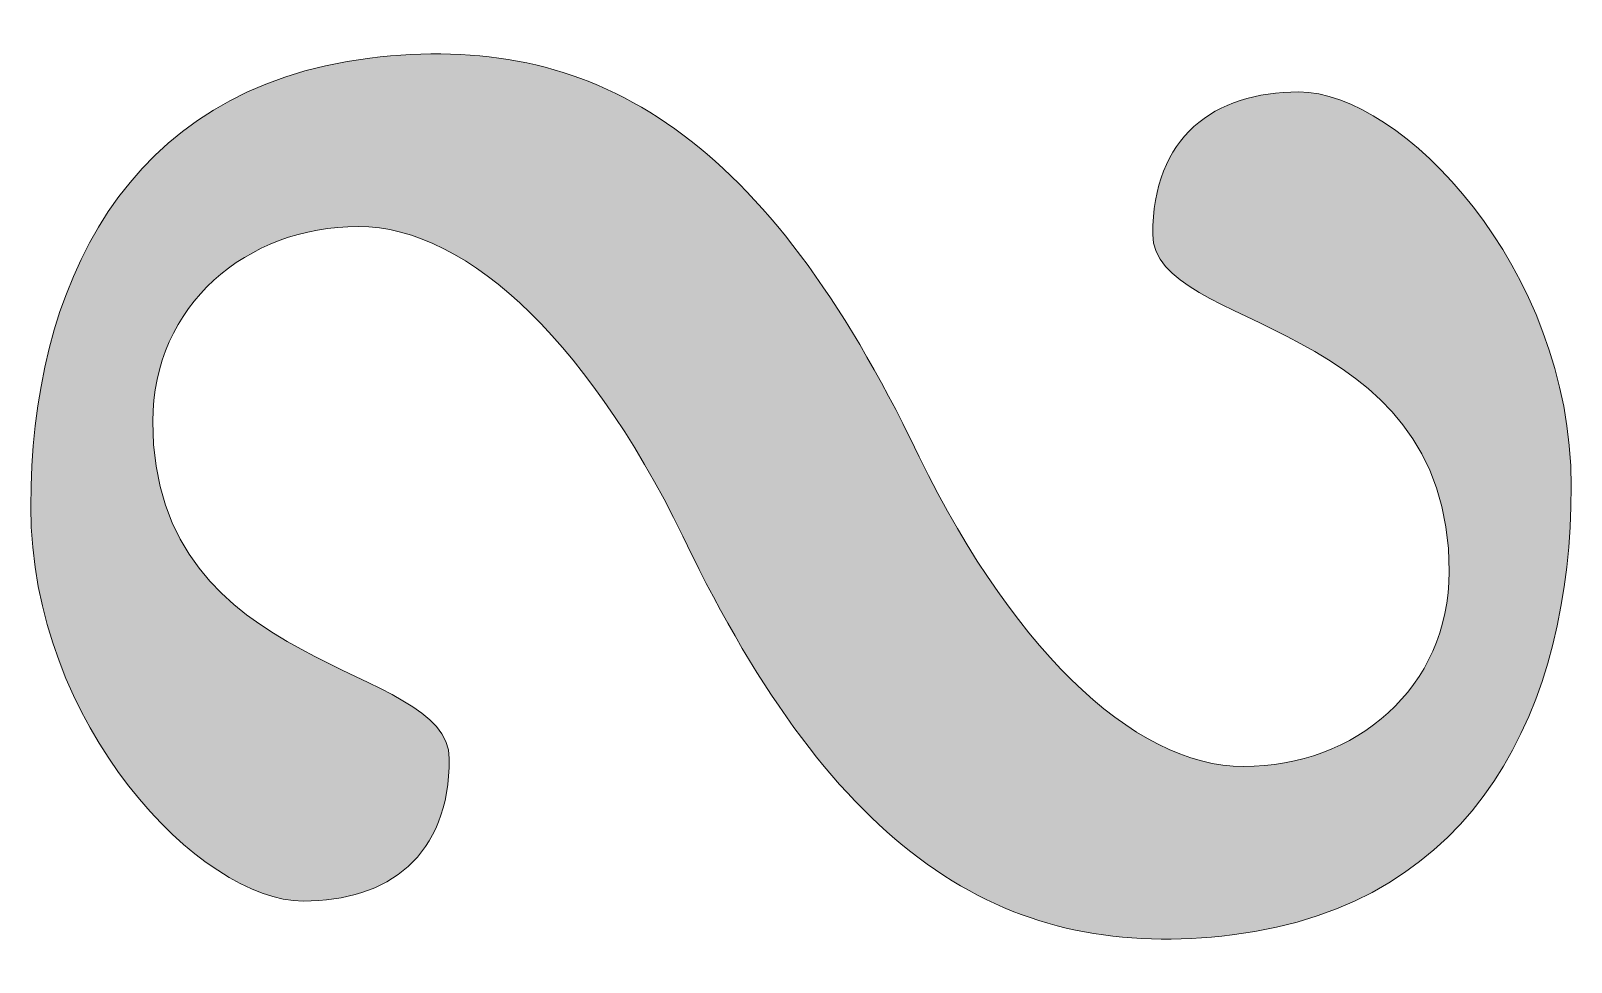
# Model space of a CAD drawing. Header units: inches. Extents: x 41.5 to 58.7, y -55.2 to -44.8.
import ezdxf

# ---------------------------------------------------------------- set-up
doc = ezdxf.new("R2010")
doc.units = ezdxf.units.IN
doc.header["$MEASUREMENT"] = 0
doc.layers.add('Layer 1', color=7, linetype='Continuous')

msp = doc.modelspace()

# ---------------------------------------------------------------- hatches: boundary and pattern name
at = {"layer": 'Layer 1', "true_color": 0x231f20}
h = msp.add_hatch(color=250, dxfattribs=at)
h.dxf.hatch_style = 2
edge = h.paths.add_edge_path()
edge.add_spline(control_points=[(48.892, -50.659), (50.578, -54.065), (52.432, -55.191), (54.907, -54.887), (57.639, -54.55), (58.681, -52.333), (58.681, -49.889), (58.681, -47.447), (56.781, -45.497), (55.649, -45.497), (54.7, -45.497), (54.021, -46), (54.021, -47.085), (54.021, -48.171), (57.323, -47.994), (57.323, -50.84), (57.323, -52.138), (56.275, -53.012), (55.035, -53.012), (53.794, -53.012), (52.403, -51.659), (51.317, -49.347), (51.317, -49.347), (51.319, -49.349), (51.319, -49.349), (49.634, -45.943), (47.779, -44.816), (45.305, -45.121), (42.573, -45.458), (41.53, -47.675), (41.53, -50.118), (41.53, -52.56), (43.431, -54.511), (44.562, -54.511), (45.512, -54.511), (46.19, -54.009), (46.19, -52.923), (46.19, -51.837), (42.888, -52.014), (42.888, -49.168), (42.888, -47.871), (43.937, -46.996), (45.177, -46.996), (46.417, -46.996), (47.808, -48.348), (48.894, -50.66), (48.894, -50.66), (48.892, -50.659), (48.892, -50.659)], knot_values=[0, 0, 0, 0, 1, 1, 1, 2, 2, 2, 3, 3, 3, 4, 4, 4, 5, 5, 5, 6, 6, 6, 7, 7, 7, 8, 8, 8, 9, 9, 9, 10, 10, 10, 11, 11, 11, 12, 12, 12, 13, 13, 13, 14, 14, 14, 15, 15, 15, 16, 16, 16, 16], degree=3, periodic=1)

# ---------------------------------------------------------------- linework, layer by layer
at = {"layer": 'Layer 1', "lineweight": 0}
msp.add_open_spline([(48.892, -50.659), (50.578, -54.065), (52.432, -55.191), (54.907, -54.887), (57.639, -54.55), (58.681, -52.333), (58.681, -49.889), (58.681, -47.447), (56.781, -45.497), (55.649, -45.497), (54.7, -45.497), (54.021, -46), (54.021, -47.085), (54.021, -48.171), (57.323, -47.994), (57.323, -50.84), (57.323, -52.138), (56.275, -53.012), (55.035, -53.012), (53.794, -53.012), (52.403, -51.659), (51.317, -49.347), (51.317, -49.347), (51.319, -49.349), (51.319, -49.349), (49.634, -45.943), (47.779, -44.816), (45.305, -45.121), (42.573, -45.458), (41.53, -47.675), (41.53, -50.118), (41.53, -52.56), (43.431, -54.511), (44.562, -54.511), (45.512, -54.511), (46.19, -54.009), (46.19, -52.923), (46.19, -51.837), (42.888, -52.014), (42.888, -49.168), (42.888, -47.871), (43.937, -46.996), (45.177, -46.996), (46.417, -46.996), (47.808, -48.348), (48.894, -50.66), (48.894, -50.66), (48.892, -50.659), (48.892, -50.659)], degree=3, knots=[0, 0, 0, 0, 1, 1, 1, 2, 2, 2, 3, 3, 3, 4, 4, 4, 5, 5, 5, 6, 6, 6, 7, 7, 7, 8, 8, 8, 9, 9, 9, 10, 10, 10, 11, 11, 11, 12, 12, 12, 13, 13, 13, 14, 14, 14, 15, 15, 15, 16, 16, 16, 16], dxfattribs=at)

doc.saveas('drawing.dxf')
